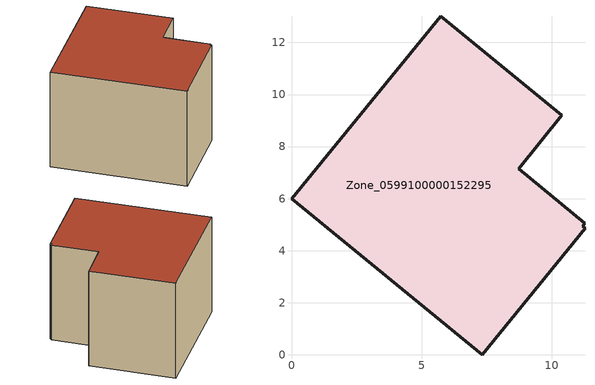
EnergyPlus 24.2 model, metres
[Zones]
Zone_0599100000152295
 floor ground (C_G): 0,5.99 5.74,13.01 10.38,9.21 8.73,7.14 11.28,5.06 11.19,4.94 11.28,4.86 7.32,0 z0
 wall outside (C_F): 5.74,13.01 0,5.99 7.32,0 11.28,4.86 11.19,4.94 11.28,5.06 8.73,7.14 10.38,9.21 5.74,13.01 z0:7.3
 roof outside (C_R): 7.32,0 11.28,4.86 11.19,4.94 11.28,5.06 8.73,7.14 10.38,9.21 5.74,13.01 0,5.99 z7.3
[BUILDING]
Pand.0599100000152295: North Axis=0; Terrain=City; Loads Convergence Tolerance Value=0.04; Temperature Convergence Tolerance Value=0.4; Solar Distribution=FullExterior; Maximum Number of Warmup Days=25; Minimum Number of Warmup Days=1
[Site:Location]
Rotterdam.The.Hague.AP_ZH_NLD Design_Conditions: Latitude=51.96; Longitude=4.45; Time Zone=1; Elevation=-4.5
[SITE:GROUNDTEMPERATURE:BUILDINGSURFACE]
18, 18, 18, 18, 18, 18, 18, 18, 18, 18, 18, 18
[MATERIAL] Thermal Absorptance=0.9; Solar Absorptance=0.7; Visible Absorptance=0.7
Name | Roughness | Thickness | Conductivity | Density | Specific Heat
G.TC.1946-1964 | MediumSmooth | 0.15 | 1 | 540 | 1210
F.TC.1946-1964 | Rough | 0.3 | 0.857143 | 1920 | 840
R.TC.1946-1964 | MediumRough | 0.2 | 0.235294 | 1500 | 1000
[CONSTRUCTION]
C_G: G.TC.1946-1964
C_F: F.TC.1946-1964
C_R: R.TC.1946-1964
[ZONE]
Zone_0599100000152295: Type=1; Multiplier=1; Ceiling Height=Autocalculate; Volume=Autocalculate; Floor Area=autocalculate; Part of Total Floor Area=Yes
[ZONEINFILTRATION:DESIGNFLOWRATE]
Infil_Zone_0599100000152295: Zone or ZoneList or Space or SpaceList=Zone_0599100000152295; Schedule=AlwaysOn; Design Flow Rate Calculation Method=Flow/Area; Flow Rate per Floor Area=0.003; Constant Term Coefficient=1; Temperature Term Coefficient=0; Velocity Term Coefficient=0; Velocity Squared Term Coefficient=0
[HVACTEMPLATE:ZONE:IDEALLOADSAIRSYSTEM]
Zone_0599100000152295: Maximum Heating Supply Air Temperature=50; Minimum Cooling Supply Air Temperature=13; Maximum Heating Supply Air Humidity Ratio=0.0156; Minimum Cooling Supply Air Humidity Ratio=0.0077; Heating Limit=NoLimit; Cooling Limit=NoLimit; Dehumidification Control Type=ConstantSensibleHeatRatio; Cooling Sensible Heat Ratio=0.7; Dehumidification Setpoint=60; Humidification Control Type=None; Humidification Setpoint=30; Outdoor Air Method=None; Outdoor Air Flow Rate per Person=0.00944; Outdoor Air Flow Rate per Zone Floor Area=0; Outdoor Air Flow Rate per Zone=0; Demand Controlled Ventilation Type=None; Outdoor Air Economizer Type=NoEconomizer; Heat Recovery Type=None; Sensible Heat Recovery Effectiveness=0.7; Latent Heat Recovery Effectiveness=0.65
[ZONECONTROL:THERMOSTAT]
ThermostatControl_Zone_0599100000152295: Zone or ZoneList=Zone_0599100000152295; Control Type Schedule=DualSetpointControlType; Control 1=Thermostat_Zone_0599100000152295; Temperature Difference Between Cutout And Setpoint=0
[THERMOSTATSETPOINT:DUALSETPOINT]
Thermostat_Zone_0599100000152295: Heating Setpoint Temperature Schedule=HeatingSetpoint_Zone_0599100000152295; Cooling Setpoint Temperature Schedule=CoolingSetpoint_Zone_0599100000152295
[SCHEDULE:COMPACT]
HeatingSetpoint_Zone_0599100000152295: Through: 12/31, For: AllDays, Until: 24:00, 21
CoolingSetpoint_Zone_0599100000152295: Through: 12/31, For: AllDays, Until: 24:00, 24
DualSetpointControlType: Through: 12/31, For: AllDays, Until: 24:00, 4
AlwaysOn: Through: 12/31, For: AllDays, Until: 24:00, 1
